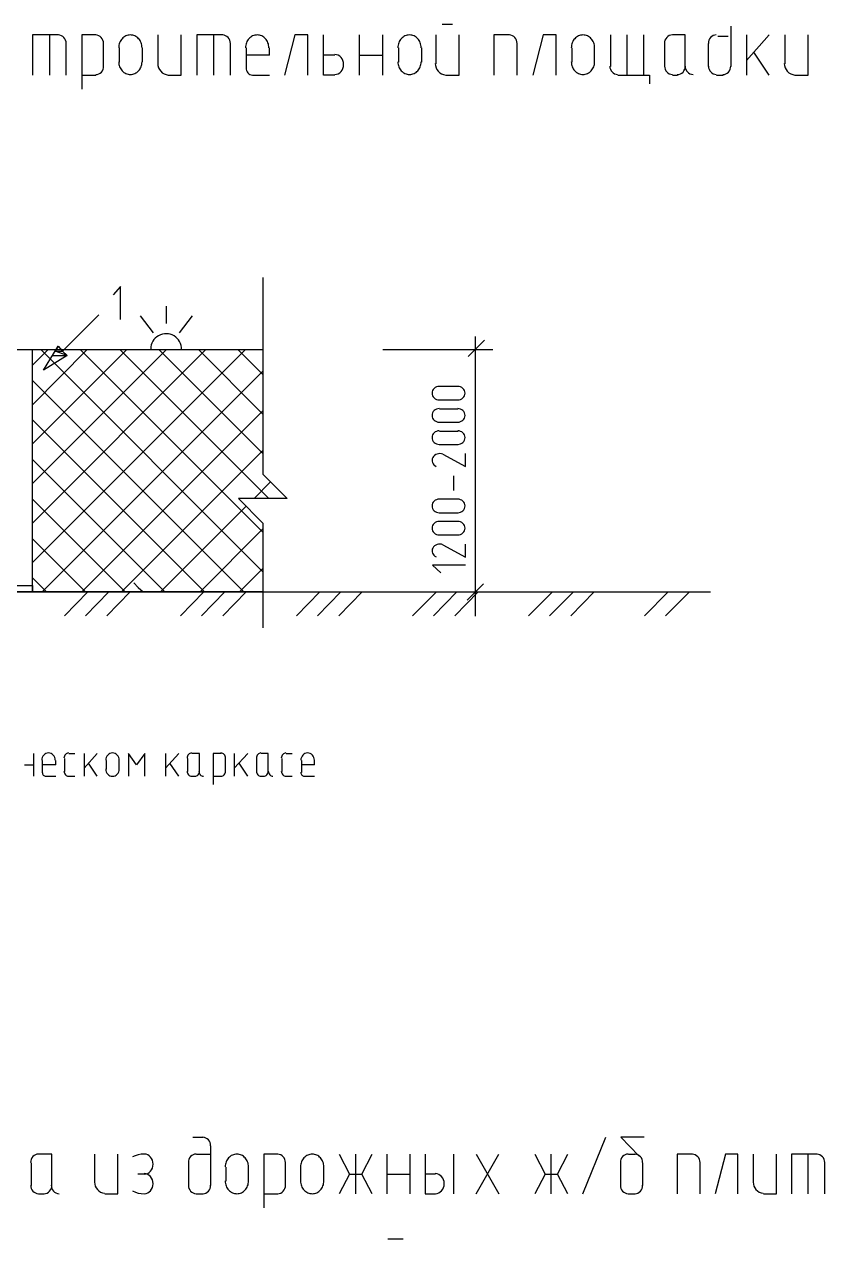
# Model space of a CAD drawing. Header units: millimetres. Extents: x 3063 to 5680, y 734 to 2027.
# Drawn here: x 3452.2 to 3496, y 1648.6 to 1715 of the extents above; entities that cross this region are included whole.
import ezdxf

# ---------------------------------------------------------------- set-up
doc = ezdxf.new("R2010")
doc.units = ezdxf.units.MM
doc.linetypes.add('atContinuous2', pattern=[0])
for name, color, linetype in [('UnFound-40', 7, 'Continuous'), ('UnFound-51', 7, 'Continuous'), ('UnFound-52', 7, 'Continuous')]:
    doc.layers.add(name, color=color, linetype=linetype)

msp = doc.modelspace()

# ---------------------------------------------------------------- linework, layer by layer
at = {"layer": 'UnFound-40', "color": 0}
for points in [[(3475.05, 1715.015), (3475.614, 1715.015)], [(3490.849, 1714.907), (3490.849, 1712.711)], [(3454.052, 1714.432), (3452.628, 1714.432), (3452.628, 1712.236)], [(3453.548, 1714.432), (3453.548, 1712.236)], [(3454.467, 1712.236), (3454.467, 1713.957)], [(3456.1, 1714.432), (3455.328, 1714.432), (3455.328, 1711.465)], [(3456.515, 1712.711), (3456.515, 1713.957)], [(3458.622, 1713.735), (3458.619, 1713.806), (3458.609, 1713.875), (3458.593, 1713.942), (3458.572, 1714.006), (3458.545, 1714.067), (3458.513, 1714.125), (3458.476, 1714.179), (3458.435, 1714.228), (3458.39, 1714.273), (3458.341, 1714.313), (3458.288, 1714.348), (3458.232, 1714.377), (3458.174, 1714.401), (3458.112, 1714.418), (3458.049, 1714.428), (3457.984, 1714.432), (3457.919, 1714.428), (3457.855, 1714.418), (3457.794, 1714.401), (3457.736, 1714.377), (3457.68, 1714.348), (3457.627, 1714.313), (3457.578, 1714.273), (3457.533, 1714.228), (3457.492, 1714.179), (3457.455, 1714.125), (3457.423, 1714.067), (3457.396, 1714.006), (3457.375, 1713.942), (3457.359, 1713.875), (3457.349, 1713.806), (3457.346, 1713.735)], [(3459.482, 1714.432), (3459.482, 1712.859)], [(3460.076, 1712.236), (3460.758, 1712.236), (3460.758, 1714.432)], [(3463.043, 1714.432), (3461.619, 1714.432), (3461.619, 1712.236)], [(3462.539, 1714.432), (3462.539, 1712.236)], [(3463.459, 1712.236), (3463.459, 1713.957)], [(3465.566, 1713.735), (3465.562, 1713.806), (3465.553, 1713.875), (3465.537, 1713.942), (3465.516, 1714.006), (3465.489, 1714.067), (3465.457, 1714.125), (3465.42, 1714.179), (3465.379, 1714.228), (3465.334, 1714.273), (3465.284, 1714.313), (3465.232, 1714.348), (3465.176, 1714.377), (3465.117, 1714.401), (3465.056, 1714.418), (3464.993, 1714.428), (3464.928, 1714.432), (3464.863, 1714.428), (3464.799, 1714.418), (3464.738, 1714.401), (3464.679, 1714.377), (3464.624, 1714.348), (3464.571, 1714.313), (3464.522, 1714.273), (3464.477, 1714.228), (3464.435, 1714.179), (3464.399, 1714.125), (3464.367, 1714.067), (3464.34, 1714.006), (3464.318, 1713.942), (3464.303, 1713.875), (3464.293, 1713.806), (3464.29, 1713.735)], [(3467.702, 1712.236), (3467.702, 1714.432), (3466.99, 1714.432), (3466.426, 1712.236)], [(3469.186, 1712.236), (3468.563, 1712.236), (3468.563, 1714.432)], [(3470.521, 1712.236), (3470.521, 1714.432)], [(3471.797, 1712.236), (3471.797, 1714.432)], [(3473.904, 1713.735), (3473.901, 1713.806), (3473.891, 1713.875), (3473.876, 1713.942), (3473.854, 1714.006), (3473.827, 1714.067), (3473.795, 1714.125), (3473.759, 1714.179), (3473.717, 1714.228), (3473.672, 1714.273), (3473.623, 1714.313), (3473.57, 1714.348), (3473.515, 1714.377), (3473.456, 1714.401), (3473.395, 1714.418), (3473.332, 1714.428), (3473.266, 1714.432), (3473.201, 1714.428), (3473.138, 1714.418), (3473.077, 1714.401), (3473.018, 1714.377), (3472.962, 1714.348), (3472.91, 1714.313), (3472.861, 1714.273), (3472.815, 1714.228), (3472.774, 1714.179), (3472.737, 1714.125), (3472.705, 1714.067), (3472.679, 1714.006), (3472.657, 1713.942), (3472.641, 1713.875), (3472.632, 1713.806), (3472.628, 1713.735)], [(3474.706, 1714.432), (3474.706, 1712.859)], [(3475.269, 1712.236), (3475.982, 1712.236), (3475.982, 1714.432)], [(3478.741, 1714.432), (3477.881, 1714.432), (3477.881, 1712.236)], [(3479.157, 1712.236), (3479.157, 1713.957)], [(3481.293, 1712.236), (3481.293, 1714.432), (3480.581, 1714.432), (3480.017, 1712.236)], [(3483.4, 1713.735), (3483.397, 1713.806), (3483.387, 1713.875), (3483.372, 1713.942), (3483.35, 1714.006), (3483.323, 1714.067), (3483.291, 1714.125), (3483.255, 1714.179), (3483.213, 1714.228), (3483.168, 1714.273), (3483.119, 1714.313), (3483.066, 1714.348), (3483.011, 1714.377), (3482.952, 1714.401), (3482.891, 1714.418), (3482.827, 1714.428), (3482.762, 1714.432), (3482.697, 1714.428), (3482.634, 1714.418), (3482.573, 1714.401), (3482.514, 1714.377), (3482.458, 1714.348), (3482.406, 1714.313), (3482.356, 1714.273), (3482.311, 1714.228), (3482.27, 1714.179), (3482.233, 1714.125), (3482.201, 1714.067), (3482.174, 1714.006), (3482.153, 1713.942), (3482.137, 1713.875), (3482.128, 1713.806), (3482.124, 1713.735)], [(3484.261, 1714.432), (3484.261, 1712.711)], [(3485.181, 1712.236), (3485.181, 1714.432)], [(3486.101, 1712.236), (3486.101, 1714.432)], [(3487.228, 1713.957), (3487.228, 1712.711)], [(3488.356, 1712.711), (3488.356, 1714.432), (3487.673, 1714.432)], [(3489.632, 1712.711), (3489.632, 1713.957)], [(3490.155, 1714.359), (3490.719, 1714.359)], [(3491.709, 1713.037), (3492.956, 1714.432)], [(3491.709, 1714.432), (3491.709, 1712.236)], [(3493.816, 1714.432), (3493.816, 1712.859)], [(3494.38, 1712.236), (3495.092, 1712.236), (3495.092, 1714.432)], [(3457.376, 1713.72), (3457.376, 1712.948)], [(3458.652, 1712.948), (3458.652, 1713.72)], [(3464.319, 1713.72), (3464.319, 1712.622)], [(3465.595, 1713.334), (3464.319, 1713.334)], [(3465.595, 1713.334), (3465.595, 1713.72)], [(3469.186, 1713.334), (3468.563, 1713.334)], [(3469.171, 1712.266), (3469.27, 1712.277), (3469.362, 1712.309), (3469.445, 1712.36), (3469.517, 1712.427), (3469.577, 1712.508), (3469.622, 1712.601), (3469.651, 1712.704), (3469.661, 1712.815), (3469.651, 1712.925), (3469.622, 1713.028), (3469.577, 1713.121), (3469.517, 1713.203), (3469.445, 1713.27), (3469.362, 1713.321), (3469.27, 1713.353), (3469.171, 1713.364)], [(3470.521, 1713.334), (3471.797, 1713.334)], [(3472.658, 1713.72), (3472.658, 1712.948)], [(3473.934, 1712.948), (3473.934, 1713.72)], [(3482.154, 1713.72), (3482.154, 1712.948)], [(3483.4, 1712.948), (3483.4, 1713.72)], [(3492.956, 1712.236), (3492.125, 1713.482)], [(3457.346, 1712.963), (3457.349, 1712.892), (3457.359, 1712.822), (3457.375, 1712.756), (3457.396, 1712.691), (3457.423, 1712.63), (3457.455, 1712.573), (3457.492, 1712.519), (3457.533, 1712.47), (3457.578, 1712.425), (3457.627, 1712.385), (3457.68, 1712.35), (3457.736, 1712.321), (3457.794, 1712.297), (3457.855, 1712.28), (3457.919, 1712.269), (3457.984, 1712.266), (3458.049, 1712.269), (3458.112, 1712.28), (3458.174, 1712.297), (3458.232, 1712.321), (3458.288, 1712.35), (3458.341, 1712.385), (3458.39, 1712.425), (3458.435, 1712.47), (3458.476, 1712.519), (3458.513, 1712.573), (3458.545, 1712.63), (3458.572, 1712.691), (3458.593, 1712.756), (3458.609, 1712.822), (3458.619, 1712.892), (3458.622, 1712.963)], [(3464.319, 1712.637), (3464.326, 1712.556), (3464.346, 1712.48), (3464.378, 1712.412), (3464.419, 1712.353), (3464.47, 1712.304), (3464.528, 1712.267), (3464.592, 1712.244), (3464.661, 1712.236)], [(3472.628, 1712.963), (3472.632, 1712.892), (3472.641, 1712.822), (3472.657, 1712.756), (3472.679, 1712.691), (3472.705, 1712.63), (3472.737, 1712.573), (3472.774, 1712.519), (3472.815, 1712.47), (3472.861, 1712.425), (3472.91, 1712.385), (3472.962, 1712.35), (3473.018, 1712.321), (3473.077, 1712.297), (3473.138, 1712.28), (3473.201, 1712.269), (3473.266, 1712.266), (3473.332, 1712.269), (3473.395, 1712.28), (3473.456, 1712.297), (3473.515, 1712.321), (3473.57, 1712.35), (3473.623, 1712.385), (3473.672, 1712.425), (3473.717, 1712.47), (3473.759, 1712.519), (3473.795, 1712.573), (3473.827, 1712.63), (3473.854, 1712.691), (3473.876, 1712.756), (3473.891, 1712.822), (3473.901, 1712.892), (3473.904, 1712.963)], [(3482.124, 1712.963), (3482.128, 1712.892), (3482.137, 1712.822), (3482.153, 1712.756), (3482.174, 1712.691), (3482.201, 1712.63), (3482.233, 1712.573), (3482.27, 1712.519), (3482.311, 1712.47), (3482.356, 1712.425), (3482.406, 1712.385), (3482.458, 1712.35), (3482.514, 1712.321), (3482.573, 1712.297), (3482.634, 1712.28), (3482.697, 1712.269), (3482.762, 1712.266), (3482.827, 1712.269), (3482.891, 1712.28), (3482.952, 1712.297), (3483.011, 1712.321), (3483.066, 1712.35), (3483.119, 1712.385), (3483.168, 1712.425), (3483.213, 1712.47), (3483.255, 1712.519), (3483.291, 1712.573), (3483.323, 1712.63), (3483.35, 1712.691), (3483.372, 1712.756), (3483.387, 1712.822), (3483.397, 1712.892), (3483.4, 1712.963)], [(3455.328, 1712.236), (3456.1, 1712.236)], [(3464.676, 1712.236), (3465.595, 1712.236)], [(3484.676, 1712.236), (3486.397, 1712.236)], [(3486.397, 1712.236), (3486.397, 1711.761)], [(3487.673, 1712.236), (3487.94, 1712.236)], [(3490.077, 1712.236), (3490.433, 1712.236)], [(3457.435, 1698.853), (3457.435, 1700.663), (3457.049, 1700.218)], [(3465.239, 1701.167), (3465.239, 1690.396), (3466.575, 1689.06), (3463.904, 1689.06), (3465.239, 1687.725), (3465.239, 1681.998)], [(3454.26, 1697.132), (3456.248, 1699.12)], [(3476.872, 1682.621), (3476.872, 1697.933)], [(3451.411, 1690.01), (3451.411, 1697.221), (3452.628, 1697.221)], [(3452.628, 1690.01), (3452.628, 1697.221)], [(3452.628, 1696.36), (3453.488, 1697.221)], [(3452.628, 1694.194), (3455.625, 1697.221)], [(3452.628, 1692.057), (3457.791, 1697.221)], [(3452.628, 1689.891), (3459.957, 1697.221)], [(3452.628, 1687.725), (3462.124, 1697.221)], [(3452.628, 1685.559), (3464.29, 1697.221)], [(3465.239, 1683.956), (3452.628, 1683.956), (3452.628, 1697.221), (3465.239, 1697.221)], [(3465.239, 1685.054), (3453.073, 1697.221)], [(3453.221, 1696.093), (3454.022, 1697.399), (3454.26, 1697.132)], [(3454.022, 1697.399), (3453.874, 1697.132), (3454.26, 1697.132)], [(3465.239, 1687.22), (3455.239, 1697.221)], [(3465.566, 1689.06), (3457.405, 1697.221)], [(3465.239, 1691.523), (3459.542, 1697.221)], [(3465.239, 1693.689), (3461.708, 1697.221)], [(3465.239, 1695.856), (3463.874, 1697.221)], [(3471.797, 1697.221), (3477.821, 1697.221)], [(3476.486, 1696.835), (3477.376, 1697.725)], [(3453.726, 1696.894), (3454.527, 1696.894), (3453.221, 1696.093)], [(3453.726, 1696.894), (3454.527, 1696.894), (3453.874, 1697.132)], [(3453.874, 1697.132), (3454.26, 1697.132), (3454.527, 1696.894)], [(3453.162, 1683.956), (3465.239, 1696.034)], [(3464.201, 1683.956), (3452.628, 1695.529)], [(3474.898, 1695.203), (3474.818, 1695.195), (3474.742, 1695.174), (3474.674, 1695.139), (3474.615, 1695.094), (3474.566, 1695.039), (3474.529, 1694.976), (3474.506, 1694.907), (3474.498, 1694.832), (3474.506, 1694.757), (3474.529, 1694.688), (3474.566, 1694.625), (3474.615, 1694.57), (3474.674, 1694.524), (3474.743, 1694.49), (3474.818, 1694.469), (3474.898, 1694.461)], [(3475.922, 1695.203), (3474.913, 1695.203)], [(3475.907, 1694.461), (3475.988, 1694.469), (3476.063, 1694.49), (3476.131, 1694.524), (3476.191, 1694.57), (3476.24, 1694.625), (3476.277, 1694.688), (3476.3, 1694.757), (3476.308, 1694.832), (3476.3, 1694.907), (3476.277, 1694.976), (3476.24, 1695.039), (3476.191, 1695.094), (3476.131, 1695.14), (3476.063, 1695.174), (3475.988, 1695.195), (3475.907, 1695.203)], [(3474.898, 1693.986), (3474.818, 1693.979), (3474.742, 1693.957), (3474.674, 1693.923), (3474.615, 1693.878), (3474.566, 1693.823), (3474.529, 1693.76), (3474.506, 1693.69), (3474.498, 1693.615), (3474.506, 1693.54), (3474.529, 1693.471), (3474.566, 1693.408), (3474.615, 1693.353), (3474.674, 1693.308), (3474.743, 1693.273), (3474.818, 1693.252), (3474.898, 1693.244)], [(3474.913, 1694.461), (3475.922, 1694.461)], [(3475.922, 1693.957), (3474.913, 1693.957)], [(3475.907, 1693.244), (3475.988, 1693.252), (3476.063, 1693.273), (3476.131, 1693.308), (3476.191, 1693.353), (3476.24, 1693.408), (3476.277, 1693.471), (3476.3, 1693.541), (3476.308, 1693.615), (3476.3, 1693.69), (3476.277, 1693.76), (3476.24, 1693.823), (3476.191, 1693.878), (3476.131, 1693.923), (3476.063, 1693.957), (3475.988, 1693.979), (3475.907, 1693.986)], [(3462.034, 1683.956), (3452.628, 1693.363)], [(3455.328, 1683.956), (3465.239, 1693.867)], [(3474.913, 1693.244), (3475.922, 1693.244)], [(3474.898, 1692.77), (3474.818, 1692.762), (3474.742, 1692.74), (3474.674, 1692.706), (3474.615, 1692.661), (3474.566, 1692.606), (3474.529, 1692.543), (3474.506, 1692.473), (3474.498, 1692.399), (3474.506, 1692.324), (3474.529, 1692.254), (3474.566, 1692.191), (3474.615, 1692.136), (3474.674, 1692.091), (3474.743, 1692.057), (3474.818, 1692.035), (3474.898, 1692.028)], [(3475.922, 1692.74), (3474.913, 1692.74)], [(3475.907, 1692.028), (3475.988, 1692.035), (3476.063, 1692.057), (3476.131, 1692.091), (3476.191, 1692.136), (3476.24, 1692.191), (3476.277, 1692.254), (3476.3, 1692.324), (3476.308, 1692.399), (3476.3, 1692.473), (3476.277, 1692.543), (3476.24, 1692.606), (3476.191, 1692.661), (3476.131, 1692.706), (3476.063, 1692.74), (3475.988, 1692.762), (3475.907, 1692.77)], [(3474.913, 1692.028), (3475.922, 1692.028)], [(3457.494, 1683.956), (3465.239, 1691.701)], [(3475.092, 1691.495), (3475.012, 1691.516), (3474.93, 1691.523), (3474.85, 1691.517), (3474.773, 1691.498), (3474.701, 1691.467), (3474.637, 1691.425), (3474.582, 1691.373), (3474.539, 1691.31), (3474.51, 1691.242), (3474.498, 1691.172), (3474.502, 1691.102), (3474.52, 1691.035), (3474.552, 1690.972), (3474.598, 1690.915), (3474.656, 1690.865), (3474.726, 1690.825)], [(3475.091, 1691.494), (3476.338, 1690.811), (3476.338, 1691.523)], [(3459.868, 1683.956), (3452.628, 1691.197)], [(3464.765, 1689.06), (3465.655, 1689.98)], [(3475.685, 1689.505), (3475.685, 1690.307)], [(3457.702, 1683.956), (3452.628, 1689.031)], [(3459.631, 1683.956), (3464.319, 1688.645)], [(3474.898, 1689.031), (3474.818, 1689.023), (3474.742, 1689.001), (3474.674, 1688.967), (3474.615, 1688.922), (3474.566, 1688.867), (3474.529, 1688.804), (3474.506, 1688.734), (3474.498, 1688.66), (3474.506, 1688.585), (3474.529, 1688.515), (3474.566, 1688.452), (3474.615, 1688.397), (3474.674, 1688.352), (3474.743, 1688.318), (3474.818, 1688.296), (3474.898, 1688.289)], [(3475.922, 1689.031), (3474.913, 1689.031)], [(3475.907, 1688.289), (3475.988, 1688.296), (3476.063, 1688.318), (3476.131, 1688.352), (3476.191, 1688.397), (3476.24, 1688.452), (3476.277, 1688.515), (3476.3, 1688.585), (3476.308, 1688.66), (3476.3, 1688.734), (3476.277, 1688.804), (3476.24, 1688.867), (3476.191, 1688.922), (3476.131, 1688.967), (3476.063, 1689.001), (3475.988, 1689.023), (3475.907, 1689.031)], [(3474.913, 1688.289), (3475.922, 1688.289)], [(3461.797, 1683.956), (3465.239, 1687.398)], [(3474.898, 1687.814), (3474.818, 1687.806), (3474.742, 1687.785), (3474.674, 1687.75), (3474.615, 1687.705), (3474.566, 1687.65), (3474.529, 1687.587), (3474.506, 1687.518), (3474.498, 1687.443), (3474.506, 1687.368), (3474.529, 1687.299), (3474.566, 1687.236), (3474.615, 1687.181), (3474.674, 1687.135), (3474.743, 1687.101), (3474.818, 1687.08), (3474.898, 1687.072)], [(3475.922, 1687.814), (3474.913, 1687.814)], [(3475.907, 1687.072), (3475.988, 1687.08), (3476.063, 1687.101), (3476.131, 1687.135), (3476.191, 1687.181), (3476.24, 1687.236), (3476.277, 1687.299), (3476.3, 1687.368), (3476.308, 1687.443), (3476.3, 1687.518), (3476.277, 1687.587), (3476.24, 1687.65), (3476.191, 1687.705), (3476.131, 1687.751), (3476.063, 1687.785), (3475.988, 1687.806), (3475.907, 1687.814)], [(3455.536, 1683.956), (3452.628, 1686.864)], [(3475.092, 1686.539), (3475.012, 1686.561), (3474.93, 1686.568), (3474.85, 1686.561), (3474.773, 1686.542), (3474.701, 1686.512), (3474.637, 1686.47), (3474.582, 1686.417), (3474.539, 1686.355), (3474.51, 1686.286), (3474.498, 1686.216), (3474.502, 1686.147), (3474.52, 1686.079), (3474.552, 1686.016), (3474.598, 1685.959), (3474.656, 1685.909), (3474.726, 1685.869)], [(3474.913, 1687.072), (3475.922, 1687.072)], [(3475.091, 1686.538), (3476.338, 1685.855), (3476.338, 1686.568)], [(3463.963, 1683.956), (3465.239, 1685.232)], [(3476.338, 1685.41), (3474.528, 1685.41), (3474.973, 1684.995)], [(3453.399, 1683.956), (3452.628, 1684.728)], [(3386.898, 1683.956), (3489.751, 1683.956)], [(3452.004, 1683.956), (3466.456, 1683.956)], [(3455.654, 1683.956), (3454.378, 1682.65)], [(3456.812, 1683.956), (3455.536, 1682.65)], [(3457.969, 1683.956), (3456.693, 1682.65)], [(3458.177, 1684.461), (3458.414, 1684.194), (3458.681, 1683.956)], [(3462.005, 1683.956), (3460.729, 1682.65)], [(3463.162, 1683.956), (3461.886, 1682.65)], [(3464.319, 1683.956), (3463.043, 1682.65)], [(3468.355, 1683.956), (3467.079, 1682.65)], [(3469.513, 1683.956), (3468.236, 1682.65)], [(3470.67, 1683.956), (3469.394, 1682.65)], [(3471.797, 1683.956), (3477.821, 1683.956)], [(3474.735, 1683.956), (3473.43, 1682.65)], [(3475.863, 1683.956), (3474.587, 1682.65)], [(3477.02, 1683.956), (3475.744, 1682.65)], [(3476.427, 1683.511), (3477.317, 1684.401)], [(3481.086, 1683.956), (3479.78, 1682.65)], [(3482.243, 1683.956), (3480.937, 1682.65)], [(3483.371, 1683.956), (3482.095, 1682.65)], [(3487.436, 1683.956), (3486.13, 1682.65)], [(3488.593, 1683.956), (3487.288, 1682.65)], [(3452.687, 1675.113), (3452.687, 1673.867)], [(3453.874, 1674.742), (3453.866, 1674.823), (3453.845, 1674.899), (3453.811, 1674.967), (3453.765, 1675.026), (3453.71, 1675.075), (3453.647, 1675.111), (3453.578, 1675.135), (3453.503, 1675.143), (3453.428, 1675.135), (3453.359, 1675.111), (3453.296, 1675.075), (3453.241, 1675.026), (3453.195, 1674.967), (3453.161, 1674.899), (3453.14, 1674.823), (3453.132, 1674.742)], [(3453.162, 1674.727), (3453.162, 1674.074)], [(3453.904, 1674.49), (3453.904, 1674.727)], [(3454.601, 1675.143), (3454.55, 1675.137), (3454.503, 1675.12), (3454.46, 1675.094), (3454.423, 1675.06), (3454.392, 1675.018), (3454.369, 1674.97), (3454.354, 1674.917), (3454.349, 1674.861)], [(3454.378, 1674.846), (3454.378, 1674.134)], [(3454.616, 1675.113), (3454.942, 1675.113)], [(3455.447, 1674.312), (3456.159, 1675.113)], [(3455.447, 1675.113), (3455.447, 1673.867)], [(3457.376, 1674.742), (3457.368, 1674.823), (3457.346, 1674.899), (3457.312, 1674.967), (3457.267, 1675.026), (3457.212, 1675.075), (3457.149, 1675.111), (3457.079, 1675.135), (3457.005, 1675.143), (3456.93, 1675.135), (3456.86, 1675.111), (3456.797, 1675.075), (3456.742, 1675.026), (3456.697, 1674.967), (3456.663, 1674.899), (3456.641, 1674.823), (3456.634, 1674.742)], [(3456.663, 1674.727), (3456.663, 1674.253)], [(3457.376, 1674.253), (3457.376, 1674.727)], [(3458.77, 1673.867), (3458.77, 1675.113), (3458.325, 1674.49), (3457.88, 1675.113), (3457.88, 1673.867)], [(3459.898, 1674.312), (3460.64, 1675.113)], [(3459.898, 1675.113), (3459.898, 1673.867)], [(3461.337, 1675.143), (3461.286, 1675.137), (3461.239, 1675.12), (3461.196, 1675.094), (3461.159, 1675.06), (3461.128, 1675.018), (3461.105, 1674.97), (3461.09, 1674.917), (3461.085, 1674.861)], [(3461.115, 1674.846), (3461.115, 1674.134)], [(3461.767, 1674.134), (3461.767, 1675.113), (3461.352, 1675.113)], [(3462.954, 1675.113), (3462.509, 1675.113), (3462.509, 1673.422)], [(3463.192, 1674.861), (3463.187, 1674.917), (3463.172, 1674.97), (3463.149, 1675.018), (3463.118, 1675.06), (3463.081, 1675.094), (3463.038, 1675.12), (3462.99, 1675.137), (3462.94, 1675.143)], [(3463.192, 1674.134), (3463.192, 1674.846)], [(3463.667, 1674.312), (3464.408, 1675.113)], [(3463.667, 1675.113), (3463.667, 1673.867)], [(3465.135, 1675.143), (3465.085, 1675.137), (3465.037, 1675.12), (3464.995, 1675.094), (3464.957, 1675.06), (3464.926, 1675.018), (3464.903, 1674.97), (3464.888, 1674.917), (3464.883, 1674.861)], [(3464.883, 1674.846), (3464.883, 1674.134)], [(3465.536, 1674.134), (3465.536, 1675.113), (3465.15, 1675.113)], [(3466.501, 1675.143), (3466.45, 1675.137), (3466.402, 1675.12), (3466.36, 1675.094), (3466.322, 1675.06), (3466.291, 1675.018), (3466.268, 1674.97), (3466.253, 1674.917), (3466.248, 1674.861)], [(3466.278, 1674.846), (3466.278, 1674.134)], [(3466.515, 1675.113), (3466.842, 1675.113)], [(3468.058, 1674.742), (3468.051, 1674.823), (3468.029, 1674.899), (3467.995, 1674.967), (3467.95, 1675.026), (3467.895, 1675.075), (3467.832, 1675.111), (3467.762, 1675.135), (3467.688, 1675.143), (3467.613, 1675.135), (3467.543, 1675.111), (3467.48, 1675.075), (3467.425, 1675.026), (3467.38, 1674.967), (3467.346, 1674.899), (3467.324, 1674.823), (3467.317, 1674.742)], [(3467.346, 1674.727), (3467.346, 1674.074)], [(3468.058, 1674.49), (3468.058, 1674.727)], [(3452.182, 1674.49), (3452.687, 1674.49)], [(3453.904, 1674.49), (3453.162, 1674.49)], [(3453.162, 1674.089), (3453.166, 1674.045), (3453.177, 1674.003), (3453.195, 1673.965), (3453.218, 1673.932), (3453.247, 1673.905), (3453.28, 1673.884), (3453.316, 1673.871), (3453.355, 1673.867)], [(3454.349, 1674.149), (3454.354, 1674.092), (3454.369, 1674.04), (3454.392, 1673.992), (3454.423, 1673.95), (3454.46, 1673.915), (3454.503, 1673.889), (3454.55, 1673.873), (3454.601, 1673.867)], [(3456.159, 1673.867), (3455.684, 1674.579)], [(3456.634, 1674.267), (3456.641, 1674.186), (3456.663, 1674.111), (3456.697, 1674.043), (3456.742, 1673.984), (3456.797, 1673.935), (3456.86, 1673.898), (3456.93, 1673.875), (3457.005, 1673.867), (3457.079, 1673.875), (3457.149, 1673.898), (3457.212, 1673.935), (3457.267, 1673.984), (3457.312, 1674.043), (3457.346, 1674.111), (3457.368, 1674.186), (3457.376, 1674.267)], [(3460.64, 1673.867), (3460.135, 1674.579)], [(3461.085, 1674.149), (3461.09, 1674.092), (3461.105, 1674.04), (3461.128, 1673.992), (3461.159, 1673.95), (3461.196, 1673.915), (3461.239, 1673.889), (3461.286, 1673.873), (3461.337, 1673.867)], [(3461.515, 1673.867), (3461.566, 1673.873), (3461.613, 1673.889), (3461.656, 1673.915), (3461.693, 1673.95), (3461.724, 1673.992), (3461.748, 1674.04), (3461.762, 1674.092), (3461.767, 1674.149)], [(3461.738, 1674.149), (3461.743, 1674.092), (3461.758, 1674.04), (3461.781, 1673.992), (3461.812, 1673.95), (3461.849, 1673.915), (3461.892, 1673.889), (3461.939, 1673.873), (3461.99, 1673.867)], [(3462.94, 1673.867), (3462.99, 1673.873), (3463.038, 1673.889), (3463.081, 1673.915), (3463.118, 1673.95), (3463.149, 1673.992), (3463.172, 1674.04), (3463.187, 1674.092), (3463.192, 1674.149)], [(3464.408, 1673.867), (3463.934, 1674.579)], [(3464.883, 1674.149), (3464.888, 1674.092), (3464.903, 1674.04), (3464.926, 1673.992), (3464.957, 1673.95), (3464.995, 1673.915), (3465.037, 1673.889), (3465.085, 1673.873), (3465.135, 1673.867)], [(3465.284, 1673.867), (3465.335, 1673.873), (3465.382, 1673.889), (3465.425, 1673.915), (3465.462, 1673.95), (3465.493, 1673.992), (3465.516, 1674.04), (3465.531, 1674.092), (3465.536, 1674.149)], [(3465.536, 1674.149), (3465.541, 1674.092), (3465.556, 1674.04), (3465.579, 1673.992), (3465.61, 1673.95), (3465.647, 1673.915), (3465.69, 1673.889), (3465.738, 1673.873), (3465.788, 1673.867)], [(3466.248, 1674.149), (3466.253, 1674.092), (3466.268, 1674.04), (3466.291, 1673.992), (3466.322, 1673.95), (3466.36, 1673.915), (3466.402, 1673.889), (3466.45, 1673.873), (3466.501, 1673.867)], [(3467.317, 1674.089), (3467.321, 1674.045), (3467.332, 1674.003), (3467.35, 1673.965), (3467.373, 1673.932), (3467.402, 1673.905), (3467.434, 1673.884), (3467.471, 1673.871), (3467.509, 1673.867)], [(3468.058, 1674.49), (3467.346, 1674.49)], [(3453.369, 1673.867), (3453.904, 1673.867)], [(3454.616, 1673.867), (3454.942, 1673.867)], [(3461.352, 1673.867), (3461.53, 1673.867)], [(3462.509, 1673.867), (3462.954, 1673.867)], [(3465.15, 1673.867), (3465.299, 1673.867)], [(3466.515, 1673.867), (3466.842, 1673.867)], [(3467.524, 1673.867), (3468.058, 1673.867)], [(3461.397, 1654.112), (3461.961, 1654.112)], [(3482.763, 1651.026), (3484.009, 1654.112)], [(3486.116, 1654.112), (3484.84, 1654.112), (3485.82, 1653.103)], [(3462.377, 1653.637), (3462.377, 1651.471)], [(3452.554, 1652.717), (3452.554, 1651.471)], [(3453.682, 1651.471), (3453.682, 1653.192), (3452.97, 1653.192)], [(3456.026, 1653.192), (3456.026, 1651.649)], [(3456.59, 1651.026), (3457.302, 1651.026), (3457.302, 1653.192)], [(3458.742, 1652.094), (3458.84, 1652.105), (3458.932, 1652.138), (3459.015, 1652.188), (3459.088, 1652.255), (3459.147, 1652.337), (3459.193, 1652.43), (3459.221, 1652.533), (3459.231, 1652.643), (3459.221, 1652.754), (3459.193, 1652.857), (3459.147, 1652.95), (3459.088, 1653.031), (3459.015, 1653.098), (3458.932, 1653.149), (3458.84, 1653.181), (3458.742, 1653.192)], [(3461.19, 1651.471), (3461.19, 1652.717)], [(3461.605, 1653.192), (3462.377, 1653.192)], [(3464.454, 1652.495), (3464.451, 1652.566), (3464.441, 1652.636), (3464.425, 1652.703), (3464.404, 1652.767), (3464.377, 1652.828), (3464.345, 1652.885), (3464.308, 1652.939), (3464.267, 1652.988), (3464.222, 1653.033), (3464.173, 1653.073), (3464.12, 1653.108), (3464.065, 1653.138), (3464.006, 1653.161), (3463.945, 1653.178), (3463.881, 1653.189), (3463.816, 1653.192), (3463.751, 1653.189), (3463.687, 1653.178), (3463.626, 1653.161), (3463.567, 1653.138), (3463.511, 1653.108), (3463.459, 1653.073), (3463.41, 1653.033), (3463.364, 1652.988), (3463.323, 1652.939), (3463.287, 1652.885), (3463.255, 1652.828), (3463.228, 1652.767), (3463.206, 1652.703), (3463.191, 1652.636), (3463.181, 1652.566), (3463.178, 1652.495)], [(3466.056, 1653.192), (3465.285, 1653.192), (3465.285, 1650.254)], [(3466.472, 1651.471), (3466.472, 1652.717)], [(3468.579, 1652.495), (3468.575, 1652.566), (3468.566, 1652.636), (3468.55, 1652.703), (3468.529, 1652.767), (3468.502, 1652.828), (3468.47, 1652.885), (3468.433, 1652.939), (3468.392, 1652.988), (3468.347, 1653.033), (3468.298, 1653.073), (3468.245, 1653.108), (3468.189, 1653.138), (3468.131, 1653.161), (3468.069, 1653.178), (3468.006, 1653.189), (3467.941, 1653.192), (3467.875, 1653.189), (3467.812, 1653.178), (3467.751, 1653.161), (3467.692, 1653.138), (3467.636, 1653.108), (3467.584, 1653.073), (3467.535, 1653.033), (3467.489, 1652.988), (3467.448, 1652.939), (3467.411, 1652.885), (3467.379, 1652.828), (3467.353, 1652.767), (3467.331, 1652.703), (3467.316, 1652.636), (3467.306, 1652.566), (3467.303, 1652.495)], [(3469.41, 1653.192), (3469.973, 1652.094), (3469.41, 1651.026)], [(3470.3, 1653.192), (3470.3, 1651.026)], [(3471.22, 1651.026), (3470.656, 1652.094), (3471.22, 1653.192)], [(3472.051, 1651.026), (3472.051, 1653.192)], [(3473.297, 1651.026), (3473.297, 1653.192)], [(3474.128, 1653.192), (3474.128, 1651.026)], [(3475.671, 1653.192), (3475.671, 1651.026)], [(3476.917, 1653.192), (3478.164, 1651.026)], [(3476.917, 1651.026), (3478.164, 1653.192)], [(3480.122, 1653.192), (3480.686, 1652.094), (3480.122, 1651.026)], [(3481.012, 1653.192), (3481.012, 1651.026)], [(3481.932, 1651.026), (3481.368, 1652.094), (3481.932, 1653.192)], [(3484.84, 1651.471), (3484.84, 1652.717)], [(3485.256, 1653.192), (3485.612, 1653.192)], [(3486.027, 1652.717), (3486.027, 1651.471)], [(3488.757, 1653.192), (3487.927, 1653.192), (3487.927, 1651.026)], [(3489.173, 1651.026), (3489.173, 1652.717)], [(3491.25, 1651.026), (3491.25, 1653.192), (3490.568, 1653.192), (3490.004, 1651.026)], [(3492.081, 1653.192), (3492.081, 1651.649)], [(3492.645, 1651.026), (3493.357, 1651.026), (3493.357, 1653.192)], [(3495.583, 1653.192), (3494.188, 1653.192), (3494.188, 1651.026)], [(3495.078, 1653.192), (3495.078, 1651.026)], [(3495.998, 1651.026), (3495.998, 1652.717)], [(3458.756, 1652.094), (3458.4, 1652.094)], [(3458.742, 1651.026), (3458.84, 1651.037), (3458.932, 1651.069), (3459.015, 1651.12), (3459.088, 1651.187), (3459.147, 1651.268), (3459.193, 1651.362), (3459.221, 1651.465), (3459.231, 1651.575), (3459.221, 1651.685), (3459.193, 1651.788), (3459.147, 1651.882), (3459.088, 1651.963), (3459.015, 1652.03), (3458.932, 1652.081), (3458.84, 1652.113), (3458.742, 1652.124)], [(3463.208, 1652.48), (3463.208, 1651.709)], [(3464.454, 1651.709), (3464.454, 1652.48)], [(3467.303, 1652.48), (3467.303, 1651.709)], [(3468.579, 1651.709), (3468.579, 1652.48)], [(3469.973, 1652.094), (3470.656, 1652.094)], [(3472.051, 1652.094), (3473.297, 1652.094)], [(3474.692, 1652.094), (3474.128, 1652.094)], [(3474.677, 1651.026), (3474.775, 1651.037), (3474.867, 1651.069), (3474.95, 1651.12), (3475.023, 1651.187), (3475.083, 1651.268), (3475.128, 1651.362), (3475.156, 1651.465), (3475.166, 1651.575), (3475.156, 1651.685), (3475.128, 1651.788), (3475.083, 1651.882), (3475.023, 1651.963), (3474.95, 1652.03), (3474.867, 1652.081), (3474.775, 1652.113), (3474.677, 1652.124)], [(3480.686, 1652.094), (3481.368, 1652.094)], [(3463.178, 1651.723), (3463.181, 1651.652), (3463.191, 1651.583), (3463.206, 1651.516), (3463.228, 1651.452), (3463.255, 1651.391), (3463.287, 1651.333), (3463.323, 1651.28), (3463.364, 1651.23), (3463.41, 1651.185), (3463.459, 1651.145), (3463.511, 1651.11), (3463.567, 1651.081), (3463.626, 1651.057), (3463.687, 1651.04), (3463.751, 1651.03), (3463.816, 1651.026), (3463.881, 1651.03), (3463.945, 1651.04), (3464.006, 1651.057), (3464.065, 1651.081), (3464.12, 1651.11), (3464.173, 1651.145), (3464.222, 1651.185), (3464.267, 1651.23), (3464.308, 1651.28), (3464.345, 1651.333), (3464.377, 1651.391), (3464.404, 1651.452), (3464.425, 1651.516), (3464.441, 1651.583), (3464.451, 1651.652), (3464.454, 1651.723)], [(3467.303, 1651.723), (3467.306, 1651.652), (3467.316, 1651.583), (3467.331, 1651.516), (3467.353, 1651.452), (3467.379, 1651.391), (3467.411, 1651.333), (3467.448, 1651.28), (3467.489, 1651.23), (3467.535, 1651.185), (3467.584, 1651.145), (3467.636, 1651.11), (3467.692, 1651.081), (3467.751, 1651.057), (3467.812, 1651.04), (3467.875, 1651.03), (3467.941, 1651.026), (3468.006, 1651.03), (3468.069, 1651.04), (3468.131, 1651.057), (3468.189, 1651.081), (3468.245, 1651.11), (3468.298, 1651.145), (3468.347, 1651.185), (3468.392, 1651.23), (3468.433, 1651.28), (3468.47, 1651.333), (3468.502, 1651.391), (3468.529, 1651.452), (3468.55, 1651.516), (3468.566, 1651.583), (3468.575, 1651.652), (3468.579, 1651.723)], [(3452.97, 1651.026), (3453.267, 1651.026)], [(3461.605, 1651.026), (3461.961, 1651.026)], [(3465.285, 1651.026), (3466.056, 1651.026)], [(3474.128, 1651.026), (3474.692, 1651.026)], [(3485.256, 1651.026), (3485.612, 1651.026)], [(3472.08, 1648.563), (3472.911, 1648.563)]]:
    msp.add_lwpolyline(points, dxfattribs=at)
at = {"layer": 'UnFound-40', "color": 0, "linetype": 'atContinuous2'}
for centre, radius, start, end in [((3454.017, 1713.98), 0.451, 358.97297, 87.41175), ((3456.064, 1713.98), 0.451, 358.97297, 87.41175), ((3463.008, 1713.98), 0.451, 358.97297, 87.41175), ((3478.706, 1713.98), 0.451, 358.97297, 87.41175), ((3487.665, 1713.993), 0.439, 90.8746, 182.72993), ((3490.069, 1713.993), 0.439, 90.8746, 182.72993), ((3456.078, 1712.705), 0.439, 270.87459, 2.72992), ((3460.115, 1712.867), 0.632, 179.34307, 265.15935), ((3475.308, 1712.867), 0.632, 179.34307, 265.15935), ((3484.682, 1712.718), 0.451, 178.97297, 267.41176), ((3487.679, 1712.718), 0.451, 178.97297, 267.41176), ((3487.919, 1712.705), 0.439, 270.87459, 2.72992), ((3488.807, 1712.718), 0.451, 178.97297, 267.41176), ((3490.083, 1712.718), 0.451, 178.97297, 267.41176), ((3490.412, 1712.705), 0.439, 270.87459, 2.72992), ((3494.418, 1712.867), 0.632, 179.34307, 265.15935), ((3461.926, 1653.66), 0.451, 358.98932, 87.39297), ((3452.962, 1652.753), 0.439, 90.89593, 182.70704), ((3458.721, 1651.887), 1.306, 89.37954, 118.11063), ((3461.597, 1652.753), 0.439, 90.89593, 182.70704), ((3466.021, 1652.74), 0.451, 358.98932, 87.39297), ((3485.248, 1652.753), 0.439, 90.8746, 182.72993), ((3485.577, 1652.74), 0.451, 358.97297, 87.41175), ((3488.722, 1652.74), 0.451, 358.97297, 87.41175), ((3495.547, 1652.74), 0.451, 358.97297, 87.41175), ((3452.976, 1651.478), 0.451, 178.98933, 267.39298), ((3453.245, 1651.465), 0.439, 270.89592, 2.70703), ((3454.103, 1651.478), 0.451, 178.98933, 267.39298), ((3456.619, 1651.65), 0.593, 178.66024, 265.76948), ((3461.611, 1651.478), 0.451, 178.98933, 267.39298), ((3461.94, 1651.465), 0.439, 270.89592, 2.70703), ((3466.035, 1651.465), 0.439, 270.89592, 2.70703), ((3485.261, 1651.478), 0.451, 178.97297, 267.41176), ((3485.59, 1651.465), 0.439, 270.87459, 2.72992), ((3492.674, 1651.65), 0.593, 178.63513, 265.79842), ((3458.719, 1652.321), 1.294, 241.75391, 270.73095)]:
    msp.add_arc(centre, radius, start, end, dxfattribs=at)
at = {"layer": 'UnFound-51', "color": 251, "true_color": 0x545454}
msp.add_lwpolyline([(3451.411, 1683.956), (3451.411, 1684.312), (3452.628, 1684.312), (3452.628, 1683.956), (3451.411, 1683.956)], dxfattribs=at)
at = {"layer": 'UnFound-52', "color": 1}
for points in [[(3459.957, 1698.645), (3459.957, 1699.595)], [(3459.245, 1698.141), (3458.533, 1699.061)], [(3460.669, 1698.141), (3461.382, 1699.061)], [(3458.266, 1697.221), (3461.649, 1697.221)]]:
    msp.add_lwpolyline(points, dxfattribs=at)
at = {"layer": 'UnFound-52', "color": 1, "linetype": 'atContinuous2'}
msp.add_arc((3459.942, 1697.236), 0.846, 359.1968, 179.30928, dxfattribs=at)

doc.saveas('drawing.dxf')
